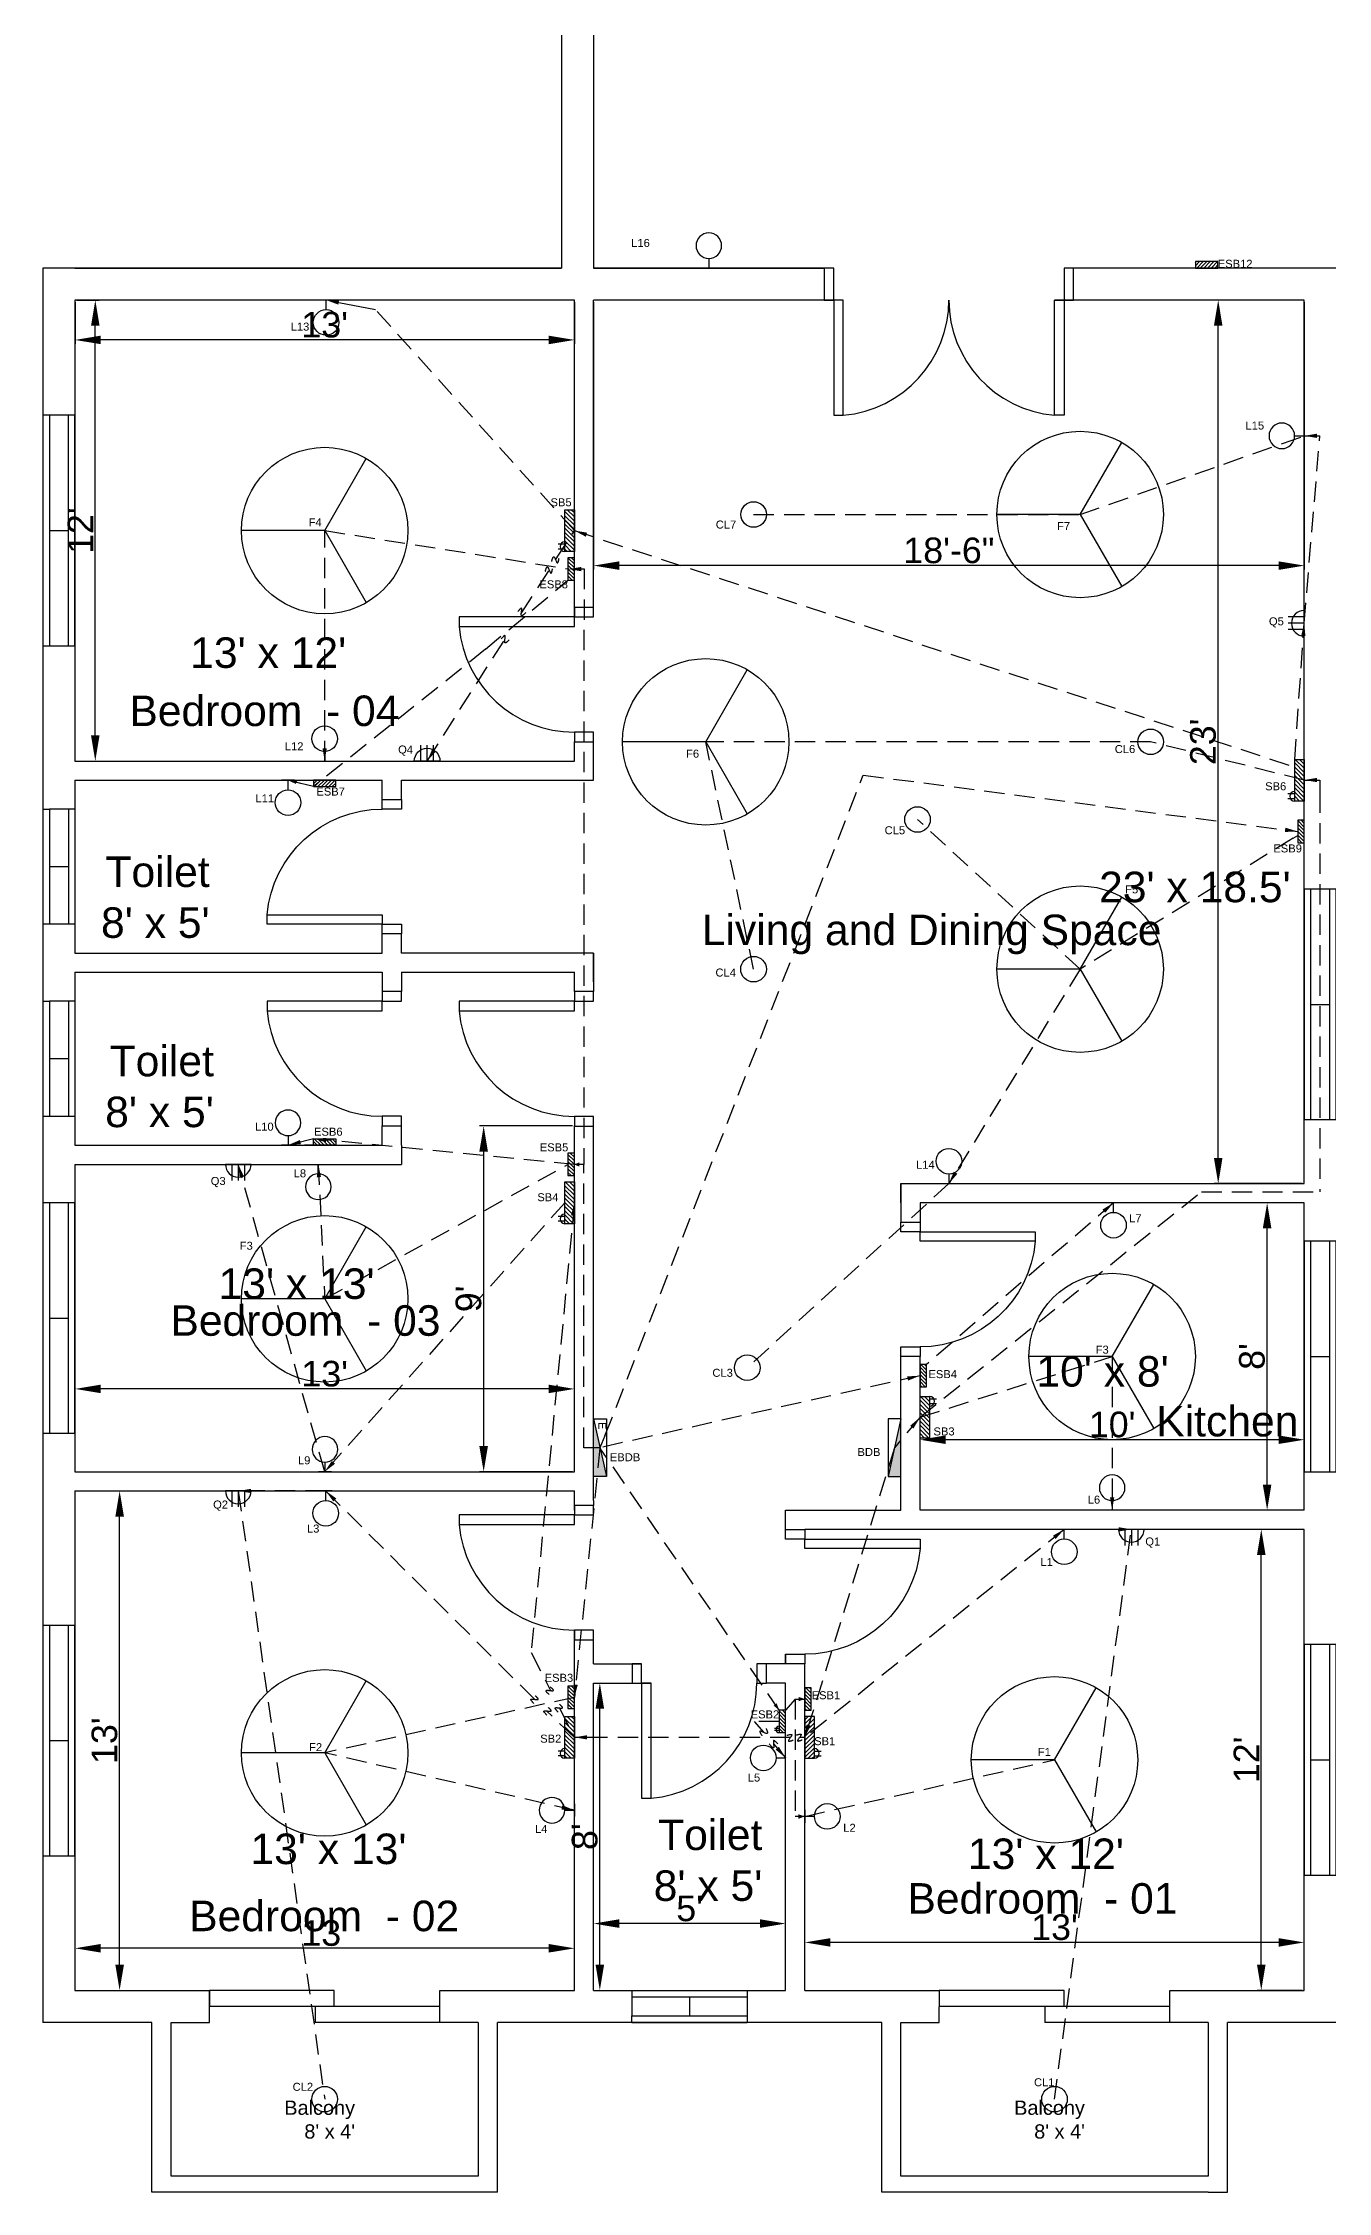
# Model space of a CAD drawing. Header units: inches. Extents: x 61297 to 163996, y 9483 to 32239.
# Drawn here: x 61297 to 61698, y 15010 to 15682 of the extents above; entities that cross this region are included whole.
import ezdxf

# ---------------------------------------------------------------- set-up
doc = ezdxf.new("R2010")
doc.units = ezdxf.units.IN
doc.linetypes.add('HIDDEN', pattern=[9.525, 6.35, -3.175])
for name, color, linetype in [('door', 80, 'Continuous'), ('Doors', 230, 'Continuous'), ('Emergency Conduitt', 10, 'HIDDEN'), ('Layer1', 7, 'Continuous'), ('Light Fans and Socketst', 170, 'Continuous'), ('Main Conduit', 50, 'HIDDEN'), ('Toiler Window', 30, 'Continuous'), ('Windows', 30, 'Continuous')]:
    doc.layers.add(name, color=color, linetype=linetype)
doc.styles.get("Standard").update_dxf_attribs({"font": 'arial.ttf'})
doc.dimstyles.new('ISO-25', dxfattribs={"dimtxt": 8, "dimasz": 8, "dimexe": 1.25, "dimexo": 0.625, "dimtad": 1, "dimlunit": 4, "dimtxsty": 'Standard', "dimcen": 2.5, "dimadec": 0, "dimazin": 0, "dimtfac": 1, "dimtmove": 0, "dimatfit": 3, "dimfxl": 1, "dimarcsym": 0})

# ---------------------------------------------------------------- blocks, each defined once
blk = doc.blocks.new('Door_Sing')
at = {"layer": 'Doors'}
for points in [[(-3, 6), (-3, 42), (-6, 42), (-6, 6), (-3, 6)], [(-38.98, 0), (-38.98, 6), (-41.98, 6), (-41.98, 0), (-38.98, 0)]]:
    blk.add_lwpolyline(points, dxfattribs=at)
blk.add_lwpolyline([(-3, 0), (0, 0), (0, 6), (-3, 6)], close=True, dxfattribs=at)
blk.add_arc((-2.84, 6), 36.14, 95.01978, 180, dxfattribs=at)
blk = doc.blocks.new('Window_Large')
at = {"layer": 'Windows'}
for p, q in [((72, 10), (0, 10)), ((0, 10), (0, 0)), ((72, 8), (0, 8)), ((36, 8), (36, 2)), ((72, 0), (72, 10)), ((0, 2), (72, 2)), ((0, 0), (72, 0))]:
    blk.add_line(p, q, dxfattribs=at)
blk = doc.blocks.new('*D490')
at = {"color": 0, "lineweight": -2, "transparency": 16777216}
for p, q in [((61690.2, 15217.41), (61676.17, 15217.41)), ((61677.42, 15081.41), (61677.42, 15209.41)), ((61690.2, 15073.41), (61676.17, 15073.41))]:
    blk.add_line(p, q, dxfattribs=at)
at = {"color": 0, "transparency": 16777216}
for points in [[(61676.08, 15209.41), (61678.75, 15209.41), (61677.42, 15217.41)], [(61676.08, 15081.41), (61678.75, 15081.41), (61677.42, 15073.41)]]:
    blk.add_solid(points, dxfattribs=at)
at = {"color": 0, "transparency": 16777216, "insert": (61672.78, 15145.41), "char_height": 8, "attachment_point": 5, "rotation": 90}
blk.add_mtext("12'", dxfattribs=at)
blk = doc.blocks.new('*D491')
at = {"color": 0, "lineweight": -2, "transparency": 16777216}
for p, q in [((61690.2, 15319.41), (61677.99, 15319.41)), ((61679.24, 15231.41), (61679.24, 15311.41)), ((61690.2, 15223.41), (61677.99, 15223.41))]:
    blk.add_line(p, q, dxfattribs=at)
at = {"color": 0, "transparency": 16777216}
for points in [[(61677.9, 15311.41), (61680.57, 15311.41), (61679.24, 15319.41)], [(61677.9, 15231.41), (61680.57, 15231.41), (61679.24, 15223.41)]]:
    blk.add_solid(points, dxfattribs=at)
at = {"color": 0, "transparency": 16777216, "insert": (61674.53, 15271.41), "char_height": 8, "attachment_point": 5, "rotation": 90}
blk.add_mtext("8'", dxfattribs=at)
blk = doc.blocks.new('*D448')
at = {"color": 0, "lineweight": -2, "transparency": 16777216}
for p, q in [((61570.83, 15232.21), (61570.83, 15246.66)), ((61682.83, 15245.41), (61578.83, 15245.41)), ((61690.83, 15232.21), (61690.83, 15246.66))]:
    blk.add_line(p, q, dxfattribs=at)
at = {"color": 0, "transparency": 16777216}
for points in [[(61578.83, 15246.74), (61578.83, 15244.08), (61570.83, 15245.41)], [(61682.83, 15246.74), (61682.83, 15244.08), (61690.83, 15245.41)]]:
    blk.add_solid(points, dxfattribs=at)
at = {"color": 0, "transparency": 16777216, "insert": (61630.83, 15250.12), "char_height": 8, "attachment_point": 5}
blk.add_mtext("10'", dxfattribs=at)
blk = doc.blocks.new('*D492')
at = {"color": 0, "lineweight": -2, "transparency": 16777216}
for p, q in [((61306.83, 15600.79), (61306.83, 15587.71)), ((61462.83, 15600.79), (61462.83, 15587.71)), ((61454.83, 15588.96), (61314.83, 15588.96))]:
    blk.add_line(p, q, dxfattribs=at)
at = {"color": 0, "transparency": 16777216}
for points in [[(61314.83, 15590.29), (61314.83, 15587.63), (61306.83, 15588.96)], [(61454.83, 15590.29), (61454.83, 15587.63), (61462.83, 15588.96)]]:
    blk.add_solid(points, dxfattribs=at)
at = {"color": 0, "transparency": 16777216, "insert": (61384.83, 15593.67), "char_height": 8, "attachment_point": 5}
blk.add_mtext("13'", dxfattribs=at)
blk = doc.blocks.new('Toilet Window')
for p, q in [((82016.8, 16081.38), (82016.8, 16117.38)), ((82016.8, 16117.38), (82026.8, 16117.38)), ((82018.8, 16081.38), (82018.8, 16117.38)), ((82024.8, 16081.38), (82024.8, 16117.38)), ((82026.8, 16081.38), (82026.8, 16117.38)), ((82018.8, 16099.38), (82024.8, 16099.38)), ((82016.8, 16081.38), (82018.8, 16081.38)), ((82018.8, 16081.38), (82024.8, 16081.38)), ((82026.8, 16081.38), (82024.8, 16081.38))]:
    blk.add_line(p, q)
blk = doc.blocks.new('*D493')
at = {"color": 0, "lineweight": -2, "transparency": 16777216}
for p, q in [((61468.83, 15074.04), (61468.83, 15095.52)), ((61520.83, 15094.27), (61476.83, 15094.27)), ((61528.83, 15074.04), (61528.83, 15095.52))]:
    blk.add_line(p, q, dxfattribs=at)
at = {"color": 0, "transparency": 16777216}
for points in [[(61476.83, 15095.6), (61476.83, 15092.93), (61468.83, 15094.27)], [(61520.83, 15095.6), (61520.83, 15092.93), (61528.83, 15094.27)]]:
    blk.add_solid(points, dxfattribs=at)
at = {"color": 0, "transparency": 16777216, "insert": (61498.83, 15098.96), "char_height": 8, "attachment_point": 5}
blk.add_mtext("5'", dxfattribs=at)
blk = doc.blocks.new('*D494')
at = {"color": 0, "lineweight": -2, "transparency": 16777216}
for p, q in [((61469.45, 15169.41), (61472.04, 15169.41)), ((61470.79, 15081.41), (61470.79, 15161.41)), ((61469.45, 15073.41), (61472.04, 15073.41))]:
    blk.add_line(p, q, dxfattribs=at)
at = {"color": 0, "transparency": 16777216}
for points in [[(61469.45, 15161.41), (61472.12, 15161.41), (61470.79, 15169.41)], [(61469.45, 15081.41), (61472.12, 15081.41), (61470.79, 15073.41)]]:
    blk.add_solid(points, dxfattribs=at)
at = {"color": 0, "transparency": 16777216, "insert": (61466.08, 15121.41), "char_height": 8, "attachment_point": 5, "rotation": 90}
blk.add_mtext("8'", dxfattribs=at)
blk = doc.blocks.new('*D495')
at = {"color": 0, "lineweight": -2, "transparency": 16777216}
for p, q in [((61534.83, 15074.04), (61534.83, 15089.63)), ((61682.83, 15088.38), (61542.83, 15088.38)), ((61690.83, 15074.04), (61690.83, 15089.63))]:
    blk.add_line(p, q, dxfattribs=at)
at = {"color": 0, "transparency": 16777216}
for points in [[(61542.83, 15089.71), (61542.83, 15087.04), (61534.83, 15088.38)], [(61682.83, 15089.71), (61682.83, 15087.04), (61690.83, 15088.38)]]:
    blk.add_solid(points, dxfattribs=at)
at = {"color": 0, "transparency": 16777216, "insert": (61612.83, 15093.09), "char_height": 8, "attachment_point": 5}
blk.add_mtext("13'", dxfattribs=at)
blk = doc.blocks.new('*D496')
at = {"color": 0, "lineweight": -2, "transparency": 16777216}
for p, q in [((61306.83, 15074.04), (61306.83, 15087.79)), ((61454.83, 15086.54), (61314.83, 15086.54)), ((61462.83, 15074.04), (61462.83, 15087.79))]:
    blk.add_line(p, q, dxfattribs=at)
at = {"color": 0, "transparency": 16777216}
for points in [[(61314.83, 15087.88), (61314.83, 15085.21), (61306.83, 15086.54)], [(61454.83, 15087.88), (61454.83, 15085.21), (61462.83, 15086.54)]]:
    blk.add_solid(points, dxfattribs=at)
at = {"color": 0, "transparency": 16777216, "insert": (61384.83, 15091.26), "char_height": 8, "attachment_point": 5}
blk.add_mtext("13'", dxfattribs=at)
blk = doc.blocks.new('*D497')
at = {"color": 0, "lineweight": -2, "transparency": 16777216}
for p, q in [((61307.45, 15229.41), (61322.02, 15229.41)), ((61320.77, 15081.41), (61320.77, 15221.41)), ((61307.45, 15073.41), (61322.02, 15073.41))]:
    blk.add_line(p, q, dxfattribs=at)
at = {"color": 0, "transparency": 16777216}
for points in [[(61319.44, 15221.41), (61322.11, 15221.41), (61320.77, 15229.41)], [(61319.44, 15081.41), (61322.11, 15081.41), (61320.77, 15073.41)]]:
    blk.add_solid(points, dxfattribs=at)
at = {"color": 0, "transparency": 16777216, "insert": (61316.06, 15151.41), "char_height": 8, "attachment_point": 5, "rotation": 90}
blk.add_mtext("13'", dxfattribs=at)
blk = doc.blocks.new('*D498')
at = {"color": 0, "lineweight": -2, "transparency": 16777216}
for p, q in [((61307.45, 15601.41), (61314.42, 15601.41)), ((61313.17, 15465.41), (61313.17, 15593.41)), ((61307.45, 15457.41), (61314.42, 15457.41))]:
    blk.add_line(p, q, dxfattribs=at)
at = {"color": 0, "transparency": 16777216}
for points in [[(61311.84, 15593.41), (61314.5, 15593.41), (61313.17, 15601.41)], [(61311.84, 15465.41), (61314.5, 15465.41), (61313.17, 15457.41)]]:
    blk.add_solid(points, dxfattribs=at)
at = {"color": 0, "transparency": 16777216, "insert": (61308.53, 15529.41), "char_height": 8, "attachment_point": 5, "rotation": 90}
blk.add_mtext("12'", dxfattribs=at)
blk = doc.blocks.new('*D499')
at = {"color": 0, "lineweight": -2, "transparency": 16777216}
for p, q in [((61468.83, 15600.79), (61468.83, 15517.21)), ((61690.83, 15600.79), (61690.83, 15517.21)), ((61682.83, 15518.46), (61476.83, 15518.46))]:
    blk.add_line(p, q, dxfattribs=at)
at = {"color": 0, "transparency": 16777216}
for points in [[(61476.83, 15519.79), (61476.83, 15517.13), (61468.83, 15518.46)], [(61682.83, 15519.79), (61682.83, 15517.13), (61690.83, 15518.46)]]:
    blk.add_solid(points, dxfattribs=at)
at = {"color": 0, "transparency": 16777216, "insert": (61579.83, 15523.17), "char_height": 8, "attachment_point": 5}
blk.add_mtext('18\'-6"', dxfattribs=at)
blk = doc.blocks.new('Fan')
at = {"layer": 'Light Fans and Socketst'}
for q in [(-13, 22.52), (-13, -22.52), (26, 0)]:
    blk.add_line((0, 0), q, dxfattribs=at)
blk.add_circle((0, 0), 26, dxfattribs=at)
blk = doc.blocks.new('Light Ceiling')
at = {"layer": 'Light Fans and Socketst'}
blk.add_circle((0, 0), 4, dxfattribs=at)
blk = doc.blocks.new('Light')
at = {"layer": 'Light Fans and Socketst'}
blk.add_line((0, 2), (0, -2), dxfattribs=at)
blk.add_lwpolyline([(2.99, 0), (1.49, 0), (0, 0)], dxfattribs=at)
blk.add_circle((6.99, 0), 4, dxfattribs=at)
blk = doc.blocks.new('*D500')
at = {"layer": 'Layer1', "color": 0, "lineweight": -2, "transparency": 16777216}
for p, q in [((61462.2, 15343.41), (61433.24, 15343.41)), ((61434.49, 15335.41), (61434.49, 15243.41)), ((61462.2, 15235.41), (61433.24, 15235.41))]:
    blk.add_line(p, q, dxfattribs=at)
at = {"layer": 'Layer1', "color": 0, "transparency": 16777216}
for points in [[(61433.15, 15335.41), (61435.82, 15335.41), (61434.49, 15343.41)], [(61433.15, 15243.41), (61435.82, 15243.41), (61434.49, 15235.41)]]:
    blk.add_solid(points, dxfattribs=at)
at = {"layer": 'Layer1', "color": 0, "transparency": 16777216, "insert": (61429.78, 15289.41), "char_height": 8, "attachment_point": 5, "rotation": 90}
blk.add_mtext("9'", dxfattribs=at)
blk = doc.blocks.new('*D501')
at = {"layer": 'Layer1', "color": 0, "lineweight": -2, "transparency": 16777216}
for p, q in [((61306.83, 15236.04), (61306.83, 15262.53)), ((61454.83, 15261.28), (61314.83, 15261.28)), ((61462.83, 15236.04), (61462.83, 15262.53))]:
    blk.add_line(p, q, dxfattribs=at)
at = {"layer": 'Layer1', "color": 0, "transparency": 16777216}
for points in [[(61314.83, 15262.61), (61314.83, 15259.95), (61306.83, 15261.28)], [(61454.83, 15262.61), (61454.83, 15259.95), (61462.83, 15261.28)]]:
    blk.add_solid(points, dxfattribs=at)
at = {"layer": 'Layer1', "color": 0, "transparency": 16777216, "insert": (61384.83, 15265.99), "char_height": 8, "attachment_point": 5}
blk.add_mtext("13'", dxfattribs=at)
blk = doc.blocks.new('BDB')
h = blk.add_hatch(color=256)
h.dxf.hatch_style = 1
h.paths.add_polyline_path([(13.5, 4), (-4.5, 0), (13.5, 0)])
blk.add_line((-4.5, 0), (13.5, 4))
at = {"layer": 'Layer1'}
blk.add_lwpolyline([(-4.5, 4), (13.5, 4), (13.5, 0), (-4.5, 0), (-4.5, 4)], dxfattribs=at)
blk = doc.blocks.new('Emergency_BDB')
at = {"layer": 'Layer1'}
blk.add_blockref('BDB', (0, 0), dxfattribs=at)
at = {"layer": 'Layer1', "insert": (-4.5, 4), "char_height": 2.5, "attachment_point": 1}
blk.add_mtext_dynamic_manual_height_columns(' E', width=4.2009, gutter_width=12.5, heights=[0], dxfattribs=at)
blk = doc.blocks.new('*D502')
at = {"layer": 'Layer1', "color": 0, "lineweight": -2, "transparency": 16777216}
for p, q in [((61690.2, 15601.41), (61662.71, 15601.41)), ((61663.96, 15333.41), (61663.96, 15593.41)), ((61690.2, 15325.41), (61662.71, 15325.41))]:
    blk.add_line(p, q, dxfattribs=at)
at = {"layer": 'Layer1', "color": 0, "transparency": 16777216}
for points in [[(61662.63, 15593.41), (61665.29, 15593.41), (61663.96, 15601.41)], [(61662.63, 15333.41), (61665.29, 15333.41), (61663.96, 15325.41)]]:
    blk.add_solid(points, dxfattribs=at)
at = {"layer": 'Layer1', "color": 0, "transparency": 16777216, "insert": (61659.25, 15463.41), "char_height": 8, "attachment_point": 5, "rotation": 90}
blk.add_mtext("23'", dxfattribs=at)
blk = doc.blocks.new('ESB')
h = blk.add_hatch()
h.set_pattern_fill('ANSI31', color=256, scale=0.25)
h.set_pattern_definition([(45, (-3149.957, -1763.2019), (-0.561266, 0.561266), [])])
h.paths.add_polyline_path([(3.5, 2), (-3.5, 2), (-3.5, 0), (3.5, 0)])
blk.add_lwpolyline([(3.5, 0), (3.5, 2), (-3.5, 2), (-3.5, 0)], close=True)
blk = doc.blocks.new('Socket')
for p, q in [((-4, 0), (4, 0)), ((-2, 0), (-2, 5)), ((0, 0), (0, 5)), ((2, 0), (2, 5))]:
    blk.add_line(p, q)
blk.add_arc((0, 0), 4, 0, 180)

msp = doc.modelspace()

# ---------------------------------------------------------------- hatches: boundary and pattern name
at = {"layer": 'Layer1'}
h = msp.add_hatch(dxfattribs=at)
h.set_pattern_fill('ANSI31', color=256, scale=0.29, angle=-90)
h.set_pattern_definition([(315, (60314.7303, 18965.6972), (0.65106857, 0.65106857), [])])
h.paths.add_polyline_path([(61459.846, 15522.896), (61462.826, 15522.896), (61462.826, 15535.925), (61459.846, 15535.925)])
h = msp.add_hatch(dxfattribs=at)
h.set_pattern_fill('ANSI31', color=256, scale=0.29, angle=-90)
h.set_pattern_definition([(315, (60086.7303, 19043.6972), (0.65106857, 0.65106857), [])])
h.paths.add_polyline_path([(61687.846, 15444.896), (61690.826, 15444.896), (61690.826, 15457.925), (61687.846, 15457.925)])
h = msp.add_hatch(dxfattribs=at)
h.set_pattern_fill('ANSI31', color=256, scale=0.29, angle=-90)
h.set_pattern_definition([(315, (60314.7303, 19175.6972), (0.65106857, 0.65106857), [])])
h.paths.add_polyline_path([(61459.846, 15312.896), (61462.826, 15312.896), (61462.826, 15325.925), (61459.846, 15325.925)])
h = msp.add_hatch(dxfattribs=at)
h.set_pattern_fill('ANSI31', color=256, scale=0.29, angle=90)
h.set_pattern_definition([(135, (63758.9212, 12938.1239), (-0.65106857, -0.65106857), [])])
h.paths.add_polyline_path([(61573.806, 15258.925), (61570.826, 15258.925), (61570.826, 15245.896), (61573.806, 15245.896)])
h = msp.add_hatch(dxfattribs=at)
h.set_pattern_fill('ANSI31', color=256, scale=0.29, angle=-90)
h.set_pattern_definition([(315, (60314.7303, 19342.6714), (0.65106857, 0.65106857), [])])
h.paths.add_polyline_path([(61459.846, 15145.922), (61462.826, 15145.922), (61462.826, 15158.951), (61459.846, 15158.951)])
h = msp.add_hatch(dxfattribs=at)
h.set_pattern_fill('ANSI31', color=256, scale=0.29)
h.set_pattern_definition([(45, (56081.3743, 12422.0567), (-0.65106857, 0.65106857), [])])
h.paths.add_polyline_path([(61537.806, 15145.922), (61534.826, 15145.922), (61534.826, 15158.951), (61537.806, 15158.951)])

# ---------------------------------------------------------------- linework, layer by layer
for p, q in [((61458.826, 15731.411), (61458.826, 15611.411)), ((61468.826, 15731.411), (61468.826, 15611.411)), ((61296.826, 15611.411), (61296.826, 15063.411)), ((61306.826, 15611.411), (61296.826, 15611.411)), ((61458.826, 15611.411), (61306.826, 15611.411)), ((61306.826, 15611.411), (61458.826, 15611.411)), ((61458.826, 15611.411), (61306.826, 15611.411)), ((61543.849, 15611.411), (61468.826, 15611.411)), ((61468.826, 15611.411), (61540.849, 15611.411)), ((61540.849, 15611.411), (61468.826, 15611.411)), ((61700.826, 15611.411), (61615.802, 15611.411)), ((61462.826, 15601.411), (61306.826, 15601.411)), ((61306.826, 15601.411), (61306.826, 15457.411)), ((61462.826, 15499.411), (61462.826, 15601.411)), ((61468.826, 15502.411), (61468.826, 15601.411)), ((61546.849, 15601.411), (61468.826, 15601.411)), ((61690.826, 15601.411), (61612.802, 15601.411)), ((61690.826, 15325.411), (61690.826, 15601.411)), ((61462.826, 15460.411), (61462.826, 15463.434)), ((61462.826, 15457.411), (61462.826, 15460.411)), ((61468.826, 15457.411), (61468.826, 15463.434)), ((61468.826, 15451.411), (61468.826, 15460.411)), ((61306.826, 15457.411), (61462.826, 15457.411)), ((61468.826, 15451.411), (61468.826, 15457.411)), ((61306.826, 15451.411), (61306.826, 15397.411)), ((61306.826, 15451.411), (61402.826, 15451.411)), ((61402.826, 15445.387), (61402.826, 15451.411)), ((61408.826, 15451.411), (61462.826, 15451.411)), ((61408.826, 15445.387), (61408.826, 15451.411)), ((61462.826, 15451.411), (61468.826, 15451.411)), ((61402.826, 15397.411), (61402.826, 15403.411)), ((61408.826, 15397.411), (61408.826, 15403.411)), ((61306.826, 15397.411), (61402.826, 15397.411)), ((61468.826, 15397.411), (61408.826, 15397.411)), ((61468.826, 15388.411), (61468.826, 15397.411)), ((61468.826, 15391.411), (61468.826, 15397.411)), ((61468.826, 15397.411), (61468.826, 15385.387)), ((61306.826, 15391.411), (61306.826, 15337.411)), ((61306.826, 15391.411), (61402.826, 15391.411)), ((61402.826, 15391.411), (61402.826, 15385.411)), ((61408.826, 15391.411), (61462.826, 15391.411)), ((61408.826, 15391.411), (61408.826, 15385.411)), ((61462.826, 15385.387), (61462.826, 15391.411)), ((61468.826, 15226.411), (61468.826, 15346.411)), ((61402.826, 15337.411), (61402.826, 15343.434)), ((61408.826, 15337.411), (61408.826, 15343.434)), ((61462.826, 15235.411), (61462.826, 15343.411)), ((61306.826, 15337.411), (61402.826, 15337.411)), ((61408.826, 15337.411), (61408.826, 15331.411)), ((61306.826, 15331.411), (61306.826, 15235.411)), ((61306.826, 15331.411), (61408.826, 15331.411)), ((61564.826, 15325.411), (61690.826, 15325.411)), ((61564.826, 15319.411), (61564.826, 15325.411)), ((61564.826, 15325.411), (61564.826, 15313.387)), ((61570.826, 15319.411), (61570.826, 15313.387)), ((61690.826, 15223.411), (61690.826, 15319.411)), ((61564.826, 15223.411), (61564.826, 15271.411)), ((61570.826, 15223.411), (61570.826, 15271.411)), ((61306.826, 15235.411), (61462.826, 15235.411)), ((61306.826, 15229.411), (61306.826, 15073.411)), ((61306.826, 15229.411), (61462.826, 15229.411)), ((61462.826, 15223.411), (61462.826, 15229.411)), ((61468.826, 15226.411), (61468.826, 15224.899)), ((61528.826, 15217.411), (61528.826, 15223.411)), ((61528.826, 15223.411), (61564.826, 15223.411)), ((61690.826, 15223.411), (61570.826, 15223.411)), ((61528.826, 15214.387), (61528.826, 15217.411)), ((61690.826, 15217.411), (61534.826, 15217.411)), ((61690.826, 15073.411), (61690.826, 15217.411)), ((61462.826, 15073.411), (61462.826, 15185.922)), ((61468.826, 15175.411), (61468.826, 15185.922)), ((61468.826, 15175.411), (61483.849, 15175.411)), ((61534.826, 15073.411), (61534.826, 15175.411)), ((61468.826, 15169.411), (61486.849, 15169.411)), ((61468.826, 15073.411), (61468.826, 15169.411)), ((61526.826, 15155.244), (61525.326, 15155.244)), ((61526.826, 15154.577), (61525.326, 15154.577)), ((61306.826, 15073.411), (61348.849, 15073.411)), ((61348.826, 15063.411), (61348.849, 15073.411)), ((61420.802, 15073.411), (61462.826, 15073.411)), ((61420.826, 15063.411), (61420.802, 15073.411)), ((61468.826, 15073.411), (61528.826, 15073.411)), ((61534.826, 15073.411), (61576.849, 15073.411)), ((61576.826, 15063.411), (61576.849, 15073.411)), ((61648.802, 15073.411), (61690.826, 15073.411)), ((61648.826, 15063.411), (61648.802, 15073.411)), ((61330.826, 15063.411), (61296.826, 15063.411)), ((61330.826, 15010.411), (61330.826, 15063.411)), ((61336.826, 15015.411), (61336.826, 15063.411)), ((61336.826, 15063.411), (61348.826, 15063.411)), ((61432.826, 15063.411), (61420.826, 15063.411)), ((61432.826, 15063.411), (61432.826, 15015.411)), ((61558.826, 15063.411), (61438.826, 15063.411)), ((61438.826, 15010.411), (61438.826, 15063.411)), ((61558.826, 15010.411), (61558.826, 15063.411)), ((61564.826, 15015.411), (61564.826, 15063.411)), ((61564.826, 15063.411), (61576.826, 15063.411)), ((61660.826, 15063.411), (61648.826, 15063.411)), ((61660.826, 15063.411), (61660.826, 15015.411)), ((61700.826, 15063.411), (61666.826, 15063.411)), ((61666.826, 15010.411), (61666.826, 15063.411)), ((61438.826, 15010.411), (61330.826, 15010.411)), ((61432.826, 15015.411), (61336.826, 15015.411)), ((61564.826, 15010.411), (61558.826, 15010.411)), ((61660.826, 15015.411), (61564.826, 15015.411)), ((61660.826, 15010.411), (61564.826, 15010.411)), ((61660.826, 15010.411), (61666.826, 15010.411))]:
    msp.add_line(p, q)
for points in [[(61690.826, 15319.411), (61570.826, 15319.411)], [(61528.826, 15178.411), (61528.826, 15175.411), (61525.826, 15175.411), (61522.826, 15175.411)], [(61528.826, 15073.411), (61528.826, 15169.411), (61522.826, 15169.411)]]:
    msp.add_lwpolyline(points)
msp.add_arc((61526.826, 15154.911), 1, 90, 270)
at = {"layer": 'door'}
for p, q in [((61348.826, 15073.411), (61348.826, 15068.411)), ((61387.826, 15073.411), (61348.826, 15073.411)), ((61387.826, 15068.411), (61387.826, 15073.411)), ((61576.826, 15073.411), (61576.826, 15068.411)), ((61615.826, 15073.411), (61576.826, 15073.411)), ((61615.826, 15068.411), (61615.826, 15073.411)), ((61387.826, 15068.411), (61348.826, 15068.411)), ((61381.826, 15068.411), (61381.826, 15063.411)), ((61420.826, 15068.411), (61381.826, 15068.411)), ((61420.826, 15063.411), (61420.826, 15068.411)), ((61615.826, 15068.411), (61576.826, 15068.411)), ((61609.826, 15068.411), (61609.826, 15063.411)), ((61648.826, 15068.411), (61609.826, 15068.411)), ((61648.826, 15063.411), (61648.826, 15068.411)), ((61420.826, 15063.411), (61381.826, 15063.411)), ((61648.826, 15063.411), (61609.826, 15063.411))]:
    msp.add_line(p, q, dxfattribs=at)
at = {"layer": 'Doors'}
for p, q in [((61543.849, 15601.411), (61543.849, 15597.411)), ((61543.849, 15597.411), (61543.849, 15591.411))]:
    msp.add_line(p, q, dxfattribs=at)
for points in [[(61543.849, 15611.411), (61540.849, 15611.411), (61540.849, 15601.411), (61543.849, 15601.411), (61543.849, 15565.411), (61546.849, 15565.411), (61546.849, 15601.411), (61543.849, 15601.411), (61543.849, 15605.411)], [(61618.802, 15611.411), (61615.802, 15611.411), (61615.802, 15607.411), (61615.802, 15601.411), (61615.802, 15565.411), (61612.802, 15565.411), (61612.802, 15601.411), (61615.802, 15601.411), (61618.802, 15601.411), (61618.802, 15607.411)]]:
    msp.add_lwpolyline(points, close=True, dxfattribs=at)
msp.add_lwpolyline([(61546.849, 15565.411, 0.3887794), (61579.826, 15601.411, 0.3887794), (61612.802, 15565.411)], format="xyb", dxfattribs=at)
at = {"layer": 'Emergency Conduitt'}
for p, q in [((61384.826, 15457.411), (61384.826, 15529.411)), ((61384.826, 15529.411), (61461.158, 15517.411)), ((61435.031, 15492.311), (61460.826, 15513.911)), ((61462.826, 15517.411), (61465.841, 15517.411)), ((61465.841, 15517.411), (61465.801, 15331.411)), ((61435.031, 15492.311), (61381.326, 15449.411)), ((61381.326, 15449.411), (61373.355, 15451.411)), ((61377.34, 15450.411), (61373.379, 15451.411)), ((61472.382, 15246.596), (61553.091, 15453.017)), ((61553.091, 15453.017), (61688.826, 15435.411)), ((61620.826, 15392.396), (61570.02, 15439.146)), ((61687.418, 15433.316), (61688.826, 15434.182)), ((61687.418, 15433.316), (61620.826, 15392.396)), ((61620.826, 15392.396), (61579.826, 15325.411)), ((61381.326, 15339.411), (61373.379, 15337.411)), ((61462.826, 15331.411), (61381.326, 15339.411)), ((61384.826, 15337.411), (61373.379, 15337.411)), ((61382.832, 15331.411), (61384.826, 15289.411)), ((61384.826, 15289.411), (61460.826, 15331.411)), ((61465.801, 15331.411), (61462.826, 15331.411)), ((61465.801, 15242.911), (61465.801, 15331.411)), ((61579.826, 15325.411), (61516.826, 15267.907)), ((61631.247, 15319.411), (61572.826, 15268.911)), ((61570.826, 15265.411), (61470.826, 15242.911)), ((61472.382, 15246.596), (61470.826, 15242.911)), ((61470.826, 15242.911), (61462.826, 15164.922)), ((61470.826, 15242.911), (61465.801, 15242.911)), ((61526.826, 15160.911), (61470.826, 15242.911)), ((61462.826, 15164.922), (61384.826, 15147.589)), ((61531.85, 15164.411), (61528.826, 15160.911)), ((61531.85, 15164.411), (61534.826, 15164.411)), ((61531.85, 15164.411), (61531.85, 15127.747)), ((61526.826, 15157.411), (61519.015, 15157.411)), ((61519.015, 15157.411), (61521.97, 15153.98)), ((61462.826, 15129.666), (61384.826, 15147.589)), ((61525.044, 15150.411), (61528.826, 15146.021)), ((61534.826, 15127.747), (61612.826, 15145.411)), ((61534.826, 15127.747), (61531.85, 15127.747))]:
    msp.add_line(p, q, dxfattribs=at)
for points in [[(61522.739, 15155.236), (61523.04, 15153.68), (61520.829, 15154.366), (61521.415, 15152.943)], [(61526.357, 15150.348), (61525.067, 15151.42), (61525.067, 15149.193), (61523.694, 15150.432)]]:
    msp.add_spline(points, degree=3, dxfattribs=at)
for points in [[(61464.958, 15516.711), (61460.958, 15517.377), (61464.958, 15518.044)], [(61385.492, 15461.411), (61384.826, 15457.411), (61384.159, 15461.411)], [(61375.82, 15450.265), (61373.355, 15451.411), (61376.145, 15451.151)], [(61684.945, 15436.586), (61688.826, 15435.411), (61684.773, 15435.264)], [(61385.241, 15338.356), (61381.326, 15339.411), (61385.372, 15339.683)], [(61377.421, 15337.74), (61373.379, 15337.411), (61377.096, 15339.033)], [(61382.356, 15327.383), (61382.832, 15331.411), (61383.687, 15327.447)], [(61464.357, 15330.712), (61462.826, 15331.411), (61464.357, 15332.046)], [(61582.483, 15328.474), (61579.826, 15325.411), (61581.345, 15329.17)], [(61627.784, 15317.299), (61631.247, 15319.411), (61628.656, 15316.29)], [(61566.777, 15265.183), (61570.826, 15265.411), (61567.07, 15263.882)], [(61463.897, 15168.833), (61462.826, 15164.922), (61462.571, 15168.969)], [(61532.945, 15165.051), (61534.826, 15164.425), (61532.945, 15163.718)], [(61525.072, 15162.362), (61526.826, 15160.911), (61526.02, 15163.06)], [(61526.72, 15149.487), (61528.826, 15146.021), (61525.71, 15148.616)], [(61459.077, 15131.212), (61462.826, 15129.666), (61458.778, 15129.912)], [(61532.769, 15128.414), (61534.826, 15127.747), (61532.769, 15126.976)]]:
    msp.add_solid(points, dxfattribs=at)
at = {"layer": 'Layer1'}
for p, q in [((61459.846, 15525.146), (61457.73, 15525.146)), ((61459.846, 15523.646), (61457.73, 15523.646)), ((61687.846, 15447.146), (61685.73, 15447.146)), ((61687.846, 15445.646), (61685.73, 15445.646)), ((61459.846, 15315.146), (61457.73, 15315.146)), ((61459.846, 15313.646), (61457.73, 15313.646)), ((61573.806, 15258.175), (61575.922, 15258.175)), ((61573.806, 15256.675), (61575.922, 15256.675)), ((61459.846, 15148.172), (61457.73, 15148.172)), ((61459.846, 15146.672), (61457.73, 15146.672)), ((61537.806, 15148.172), (61539.922, 15148.172)), ((61537.806, 15146.672), (61539.922, 15146.672))]:
    msp.add_line(p, q, dxfattribs=at)
for points in [[(61459.846, 15522.896), (61459.846, 15535.925), (61462.826, 15535.925), (61462.826, 15522.896)], [(61687.846, 15444.896), (61687.846, 15457.925), (61690.826, 15457.925), (61690.826, 15444.896)], [(61459.846, 15312.896), (61459.846, 15325.925), (61462.826, 15325.925), (61462.826, 15312.896)], [(61573.806, 15258.925), (61573.806, 15245.896), (61570.826, 15245.896), (61570.826, 15258.925)], [(61459.846, 15145.922), (61459.846, 15158.951), (61462.826, 15158.951), (61462.826, 15145.922)], [(61537.806, 15145.922), (61537.806, 15158.951), (61534.826, 15158.951), (61534.826, 15145.922)]]:
    msp.add_lwpolyline(points, close=True, dxfattribs=at)
for centre, start, end in [((61459.846, 15524.396), 90, 270), ((61687.846, 15446.396), 90, 270), ((61459.846, 15314.396), 90, 270), ((61573.806, 15257.425), 270, 90), ((61459.846, 15147.422), 90, 270), ((61537.806, 15147.422), 270, 90)]:
    msp.add_arc(centre, 1.5, start, end, dxfattribs=at)
at = {"layer": 'Light Fans and Socketst'}
for q in [(61633.826, 15414.913), (61594.826, 15392.396), (61633.826, 15369.88)]:
    msp.add_line((61620.826, 15392.396), q, dxfattribs=at)
msp.add_circle((61620.826, 15392.396), 26, dxfattribs=at)
at = {"layer": 'Main Conduit'}
for p, q in [((61462.826, 15529.411), (61400.737, 15598.417)), ((61620.826, 15534.425), (61690.826, 15558.998)), ((61690.826, 15558.998), (61692.826, 15558.998)), ((61690.826, 15500.461), (61695.702, 15558.998)), ((61692.826, 15558.998), (61693.826, 15558.998)), ((61693.826, 15558.998), (61695.702, 15558.998)), ((61518.83, 15534.425), (61620.826, 15534.425)), ((61456.976, 15520.253), (61462.826, 15529.411)), ((61462.826, 15529.411), (61687.846, 15455.552)), ((61446.257, 15503.471), (61454.958, 15517.093)), ((61416.834, 15457.411), (61441.118, 15495.427)), ((61687.846, 15457.925), (61690.826, 15500.461)), ((61518.8, 15392.396), (61503.857, 15463.411)), ((61642.855, 15463.411), (61503.857, 15463.411)), ((61690.826, 15451.48), (61642.855, 15463.411)), ((61384.826, 15235.411), (61357.826, 15331.411)), ((61459.846, 15319.411), (61384.826, 15235.411)), ((61462.826, 15319.411), (61449.328, 15178.891)), ((61570.826, 15252.411), (61658.694, 15322.871)), ((61658.694, 15322.871), (61695.702, 15322.871)), ((61570.826, 15252.411), (61630.826, 15271.411)), ((61630.826, 15271.411), (61630.826, 15223.411)), ((61570.826, 15252.411), (61562.826, 15242.911)), ((61562.826, 15242.911), (61534.826, 15152.436)), ((61385.17, 15229.411), (61357.826, 15229.411)), ((61357.826, 15229.411), (61384.826, 15039.411)), ((61450.342, 15164.324), (61385.17, 15229.411)), ((61615.853, 15217.411), (61534.826, 15152.436)), ((61612.826, 15039.411), (61636.826, 15217.411)), ((61636.826, 15217.411), (61615.853, 15217.411)), ((61449.328, 15178.891), (61455.369, 15167.052)), ((61462.826, 15152.436), (61454.165, 15160.687)), ((61458.134, 15161.633), (61462.826, 15152.436)), ((61530.348, 15152.436), (61462.826, 15152.436)), ((61534.826, 15152.436), (61533.183, 15152.436))]:
    msp.add_line(p, q, dxfattribs=at)
at = {"layer": 'Main Conduit', "linetype": 'ByBlock', "lineweight": -2}
msp.add_lwpolyline([(61389.203, 15600.65), (61400.737, 15598.417)], dxfattribs=at)
at = {"layer": 'Main Conduit'}
msp.add_lwpolyline([(61690.826, 15451.48), (61695.702, 15451.48), (61695.702, 15447.55), (61695.702, 15322.871)], dxfattribs=at)
for points in [[(61455.746, 15519.779), (61456.409, 15521.229), (61457.532, 15519.263), (61458.035, 15520.667)], [(61453.733, 15516.607), (61454.397, 15518.057), (61455.519, 15516.09), (61456.022, 15517.495)], [(61447.615, 15503.783), (61446.32, 15502.853), (61446.32, 15505.117), (61445.187, 15504.146)], [(61442.435, 15495.255), (61441.14, 15494.325), (61441.14, 15496.589), (61440.007, 15495.619)], [(61450.2, 15163.014), (61449.27, 15164.309), (61451.534, 15164.309), (61450.564, 15165.442)], [(61454.942, 15165.777), (61454.012, 15167.072), (61456.277, 15167.072), (61455.306, 15168.205)], [(61454.275, 15159.348), (61453.345, 15160.643), (61455.609, 15160.643), (61454.639, 15161.776)], [(61457.789, 15160.348), (61456.859, 15161.643), (61459.123, 15161.643), (61458.153, 15162.776)], [(61529.179, 15153.065), (61530.761, 15153.261), (61529.676, 15151.274), (61531.135, 15151.582)], [(61532.075, 15153.152), (61533.657, 15153.348), (61532.572, 15151.36), (61534.031, 15151.669)]]:
    msp.add_spline(points, degree=3, dxfattribs=at)
for points in [[(61389.076, 15599.996), (61385.276, 15601.411), (61389.329, 15601.305)], [(61694.826, 15558.331), (61690.826, 15558.998), (61694.826, 15559.665)], [(61466.395, 15527.486), (61462.826, 15529.411), (61466.826, 15528.748)], [(61689.881, 15496.517), (61690.826, 15500.461), (61691.211, 15496.424)], [(61419.549, 15460.423), (61416.834, 15457.411), (61418.426, 15461.14)], [(61694.826, 15450.813), (61690.826, 15451.48), (61694.826, 15452.146)], [(61358.267, 15327.379), (61357.826, 15331.411), (61359.551, 15327.74)], [(61461.78, 15315.493), (61462.826, 15319.411), (61463.107, 15315.365)], [(61567.739, 15249.78), (61570.826, 15252.411), (61568.759, 15248.922)], [(61388.036, 15237.888), (61384.826, 15235.411), (61387.059, 15238.795)], [(61361.826, 15228.744), (61357.826, 15229.411), (61361.826, 15230.077)], [(61387.529, 15226.112), (61385.17, 15229.411), (61388.471, 15227.056)], [(61631.492, 15227.411), (61630.826, 15223.411), (61630.159, 15227.411)], [(61612.315, 15215.428), (61615.853, 15217.411), (61613.149, 15214.388)], [(61632.826, 15218.077), (61636.826, 15217.411), (61632.826, 15216.744)], [(61466.826, 15151.77), (61462.826, 15152.436), (61466.826, 15153.103)], [(61536.645, 15156.061), (61534.826, 15152.436), (61535.371, 15156.455)]]:
    msp.add_solid(points, dxfattribs=at)

# ---------------------------------------------------------------- block references
msp.add_blockref('ESB', (61660.314, 15611.411))
for name, p, rotation in [('Window_Large', (61306.826, 15493.411), 90.00000000000001), ('ESB', (61462.826, 15517.411), 90.00000000000001), ('Door_Sing', (61468.826, 15505.411), 90.00000000000001), ('Socket', (61690.826, 15500.461), 89.99999999999977), ('ESB', (61384.826, 15451.411), 180), ('ESB', (61690.826, 15435.411), 90.00000000000001), ('Window_Large', (61700.826, 15345.411), 90.00000000000001), ('Door_Sing', (61408.826, 15385.411), 90.00000000000001), ('Door_Sing', (61468.826, 15385.387), 90.00000000000001), ('ESB', (61462.826, 15331.411), 90.00000000000001), ('Socket', (61357.826, 15331.411), 180), ('Window_Large', (61306.826, 15247.411), 90.00000000000001), ('Window_Large', (61700.826, 15235.411), 90.00000000000001), ('Window_Large', (61700.826, 15235.411), 90.00000000000001), ('ESB', (61570.826, 15265.411), 270), ('Socket', (61357.826, 15229.411), 180), ('Door_Sing', (61468.826, 15224.899), 90.00000000000001), ('Socket', (61636.826, 15217.411), 180), ('Window_Large', (61306.826, 15115.411), 90.00000000000001), ('Window_Large', (61700.826, 15109.411), 90.00000000000001), ('Door_Sing', (61480.849, 15175.411), 180), ('ESB', (61462.826, 15164.922), 90.00000000000001), ('ESB', (61534.826, 15164.411), 270), ('ESB', (61528.826, 15157.411), 90.00000000000001)]:
    msp.add_blockref(name, p, dxfattribs=dict(rotation=rotation))
at = {"xscale": -1}
for name, p in [('Socket', (61416.834, 15457.411)), ('ESB', (61384.826, 15337.411))]:
    msp.add_blockref(name, p, dxfattribs=at)
for p, rotation in [((61408.826, 15403.411), 90), ((61564.826, 15313.387), 270), ((61528.826, 15217.387), 270)]:
    msp.add_blockref('Door_Sing', p, dxfattribs=dict(at, rotation=rotation))
at = {"layer": 'Layer1', "xscale": -1}
for name, p, rotation in [('Light', (61504.838, 15611.411), 270), ('Light', (61373.379, 15337.411), 270.0000000000005), ('Light', (61382.832, 15331.411), 90), ('Light', (61384.916, 15235.411), 270.0000000000005), ('BDB', (61564.826, 15247.411), 90), ('Light', (61630.826, 15223.411), 270.0000000000005)]:
    msp.add_blockref(name, p, dxfattribs=dict(at, rotation=rotation))
at = {"layer": 'Layer1'}
for name, p, rotation in [('Light', (61385.276, 15601.411), 269.9999999999995), ('Fan', (61384.826, 15529.411), 180), ('Fan', (61620.826, 15534.425), 180), ('Light Ceiling', (61518.83, 15534.425), 180), ('Fan', (61503.857, 15463.411), 180), ('Light', (61384.826, 15457.411), 90.00000000000001), ('Light Ceiling', (61642.855, 15463.411), 180), ('Light', (61373.379, 15451.411), 269.9999999999995), ('Light Ceiling', (61570.02, 15439.146), 180), ('Light Ceiling', (61518.8, 15392.396), 180), ('Light', (61579.826, 15325.411), 90.00000000000001), ('Light', (61631.247, 15319.411), 270.0000000000005), ('Fan', (61384.826, 15289.411), 180), ('Fan', (61630.826, 15271.411), 180), ('Light Ceiling', (61516.826, 15267.907), 180), ('Emergency_BDB', (61468.826, 15247.411), 270), ('Light', (61385.17, 15229.411), 269.9999999999995), ('Light', (61615.853, 15217.411), 269.9999999999995), ('Fan', (61384.826, 15147.589), 180), ('Fan', (61612.826, 15145.411), 180), ('Light', (61528.826, 15146.021), 180)]:
    msp.add_blockref(name, p, dxfattribs=dict(at, rotation=rotation))
at = {"layer": 'Layer1', "xscale": -1}
for p in [(61690.826, 15558.998), (61462.826, 15129.666)]:
    msp.add_blockref('Light', p, dxfattribs=at)
at = {"layer": 'Layer1'}
msp.add_blockref('Light', (61534.826, 15127.747), dxfattribs=at)
at = {"layer": 'Main Conduit', "rotation": 180}
for p in [(61384.826, 15039.411), (61612.826, 15039.411)]:
    msp.add_blockref('Light Ceiling', p, dxfattribs=at)
at = {"layer": 'Toiler Window'}
for p, rotation in [((143323.621, 31523.788), 180), ((143323.621, 31463.788), 180), ((45399.448, 97090.206), 270)]:
    msp.add_blockref('Toilet Window', p, dxfattribs=dict(at, rotation=rotation))

# ---------------------------------------------------------------- texts
for s, p in [("           23' x 18.5'", (61586.057, 15413.318)), ('Living and Dining Space', (61502.629, 15399.902))]:
    msp.add_text(s, height=9.53198).set_placement(p)
for s, width, gutter_width, heights, insert, char_height, attachment_point in [('L16', 6.93541, 12.5, [0], (61480.57, 15620.49), 2.5, 1), ('ESB12', 6.93541, 12.5, [0], (61663.814, 15613.996), 2.5, 1), ('L13', 6.93541, 12.5, [0], (61380.03, 15591.831), 2.5, 9), ('L15', 6.93541, 12.5, [0], (61678.306, 15560.939), 2.5, 9), ('SB5', 6.93541, 12.5, [0], (61461.98, 15536.96), 2.5, 9), ('F4', 6.93541, 12.5, [0], (61383.883, 15530.739), 2.5, 9), ('CL7', 6.93541, 12.5, [0], (61513.406, 15529.994), 2.5, 9), ('F7', 6.93541, 12.5, [0], (61617.697, 15529.59), 2.5, 9), ('ESB8', 6.93541, 12.5, [0], (61460.826, 15511.325), 2.5, 9), ('Q5', 6.93541, 12.5, [0], (61684.455, 15499.121), 2.5, 9), ("13' x 12'", 248.33103, 47.66, [30.118], (61391.575, 15486.375), 9.532, 9), ('Bedroom  - 04', 248.33103, 47.66, [30.118], (61408.181, 15468.21), 9.53198, 9), ('L12', 6.93541, 12.5, [0], (61378.204, 15460.765), 2.5, 9), ('Q4', 6.93541, 12.5, [0], (61412.436, 15459.078), 2.5, 9), ('F6', 6.93541, 12.5, [0], (61501.793, 15458.433), 2.5, 9), ('CL6', 6.93541, 12.5, [0], (61638.058, 15459.869), 2.5, 9), ('L11', 6.93541, 12.5, [0], (61369.036, 15444.516), 2.5, 9), ('ESB7', 6.93541, 12.5, [0], (61391.148, 15446.601), 2.5, 9), ('SB6', 6.93541, 12.5, [0], (61685.225, 15448.246), 2.5, 9), ('CL5', 6.93541, 12.5, [0], (61566.155, 15434.505), 2.5, 9), ("Toilet\\P8' x 5'", 248.33103, 47.66, [30.118], (61348.902, 15402.043), 9.532, 9), ('ESB9', 6.93541, 12.5, [0], (61690.109, 15428.831), 2.5, 9), ('F5', 6.93541, 12.5, [0], (61638.971, 15416.03), 2.5, 9), ('CL4', 6.93541, 12.5, [0], (61513.312, 15390.062), 2.5, 9), ("Toilet\\P8' x 5'", 248.33103, 47.66, [30.118], (61350.206, 15342.915), 9.532, 9), ('L10', 6.93541, 12.5, [0], (61368.883, 15341.917), 2.5, 9), ('ESB6', 6.93541, 12.5, [0], (61390.422, 15340.341), 2.5, 9), ('ESB5', 6.93541, 12.5, [0], (61460.943, 15335.455), 2.5, 9), ('Q3', 6.93541, 12.5, [0], (61353.892, 15324.294), 2.5, 9), ('L8', 6.93541, 12.5, [0], (61379.019, 15327.331), 2.5, 9), ('L14', 6.93541, 12.5, [0], (61575.403, 15330.064), 2.5, 9), ('SB4', 6.93541, 12.5, [0], (61457.851, 15319.871), 2.5, 9), ('L7', 6.93541, 12.5, [0], (61639.992, 15313.342), 2.5, 9), ('F3', 6.93541, 12.5, [0], (61362.367, 15304.719), 2.5, 9), ("13' x 13'", 248.33103, 47.66, [30.118], (61400.434, 15289.254), 9.532, 9), ('Bedroom  - 03', 248.33103, 47.66, [30.118], (61421.006, 15277.743), 9.53198, 9), ('F3', 6.93541, 12.5, [0], (61629.752, 15272.258), 2.5, 9), ('CL3', 6.93541, 12.5, [0], (61512.35, 15265.026), 2.5, 9), ('ESB4', 6.93541, 12.5, [0], (61582.36, 15264.618), 2.5, 9), ("10' x 8'", 248.33103, 47.66, [30.118], (61648.514, 15261.864), 9.532, 9), ('^IKitchen', 248.33103, 47.66, [30.118], (61689.012, 15246.308), 9.532, 9), ('SB3', 6.93541, 12.5, [0], (61581.613, 15246.714), 2.5, 9), ('L9', 6.93541, 12.5, [0], (61380.364, 15237.696), 2.5, 9), ('EBDB', 6.93541, 12.5, [0], (61483.417, 15238.689), 2.5, 9), ('BDB', 6.93541, 12.5, [0], (61558.443, 15240.325), 2.5, 9), ('Q2', 6.93541, 12.5, [0], (61354.636, 15223.226), 2.5, 9), ('L6', 6.93541, 12.5, [0], (61627.078, 15225.407), 2.5, 9), ('L3', 6.93541, 12.5, [0], (61383.17, 15216.367), 2.5, 9), ('Q1', 6.93541, 12.5, [0], (61645.84, 15211.68), 2.5, 9), ('L1', 6.93541, 12.5, [0], (61612.315, 15205.965), 2.5, 9), ('ESB3', 6.93541, 12.5, [0], (61462.47, 15169.762), 2.5, 9), ('ESB1', 6.93541, 12.5, [0], (61545.875, 15164.31), 2.5, 9), ('ESB2', 6.93541, 12.5, [0], (61526.826, 15158.325), 2.5, 9), ('SB2', 6.93541, 12.5, [0], (61458.753, 15150.752), 2.5, 9), ('SB1', 6.93541, 12.5, [0], (61544.319, 15149.958), 2.5, 9), ('F2', 6.93541, 12.5, [0], (61384.034, 15148.123), 2.5, 9), ('F1', 6.93541, 12.5, [0], (61611.698, 15146.646), 2.5, 9), ('L5', 6.93541, 12.5, [0], (61520.883, 15138.591), 2.5, 9), ('L4', 6.93541, 12.5, [0], (61454.417, 15122.581), 2.5, 9), ("Toilet\\P8' x 5'", 248.33103, 47.66, [30.118], (61521.558, 15101.217), 9.532, 9), ('L2', 6.93541, 12.5, [0], (61550.705, 15122.93), 2.5, 9), ("13' x 13'", 248.33103, 47.66, [30.118], (61410.394, 15112.709), 9.532, 9), ("13' x 12'", 248.33103, 47.66, [30.118], (61634.518, 15111.167), 9.532, 9), ('Bedroom  - 01', 248.33103, 47.66, [30.118], (61651.24, 15097.225), 9.53198, 9), ('Bedroom  - 02', 248.33103, 47.66, [30.118], (61426.858, 15091.753), 9.53198, 9), ('CL2', 6.93541, 12.5, [0], (61381.207, 15041.992), 2.5, 9), ('CL1', 6.93541, 12.5, [0], (61612.826, 15043.411), 2.5, 9), ("Balcony\\P  8' x 4'", 115.87872, 22.24, [14.054], (61394.316, 15027.045), 4.4479, 9), ("Balcony\\P  8' x 4'", 115.87872, 22.24, [14.054], (61622.316, 15027.045), 4.4479, 9)]:
    msp.add_mtext_dynamic_manual_height_columns(s, width=width, gutter_width=gutter_width, heights=heights, dxfattribs=dict(insert=insert, char_height=char_height, attachment_point=attachment_point))

# ---------------------------------------------------------------- dimensions: what is measured, and where the dimension line sits
for base, p1, p2, angle, picture, middle in [((61313.171, 15601.411), (61306.826, 15457.411), (61306.826, 15601.411), 270, '*D498', (61308.529, 15529.411)), ((61306.826, 15588.961), (61462.826, 15601.411), (61306.826, 15601.411), 180, '*D492', (61384.826, 15593.673)), ((61468.826, 15518.461), (61690.826, 15601.411), (61468.826, 15601.411), 180, '*D499', (61579.826, 15523.17)), ((61679.237, 15319.411), (61690.826, 15223.411), (61690.826, 15319.411), 270, '*D491', (61674.527, 15271.411)), ((61570.826, 15245.411), (61690.826, 15231.585), (61570.826, 15231.585), 180, '*D448', (61630.826, 15250.12)), ((61320.772, 15229.411), (61306.826, 15073.411), (61306.826, 15229.411), 270, '*D497', (61316.06, 15151.411)), ((61677.417, 15217.411), (61690.826, 15073.411), (61690.826, 15217.411), 270, '*D490', (61672.776, 15145.411)), ((61470.785, 15169.411), (61468.826, 15073.411), (61468.826, 15169.411), 270, '*D494', (61466.076, 15121.411)), ((61468.826, 15094.267), (61528.826, 15073.411), (61468.826, 15073.411), 180, '*D493', (61498.826, 15098.96)), ((61534.826, 15088.378), (61690.826, 15073.411), (61534.826, 15073.411), 180, '*D495', (61612.826, 15093.09)), ((61306.826, 15086.544), (61462.826, 15073.411), (61306.826, 15073.411), 180, '*D496', (61384.826, 15091.256))]:
    dim = msp.add_linear_dim(base=base, p1=p1, p2=p2, angle=angle, dimstyle='ISO-25')
    dim.commit()
    dim.dimension.update_dxf_attribs({"geometry": picture, "text_midpoint": middle})
at = {"layer": 'Layer1'}
for base, p1, p2, angle, picture, middle in [((61663.959, 15601.411), (61690.826, 15325.411), (61690.826, 15601.411), 270, '*D502', (61659.247, 15463.411)), ((61434.487, 15235.411), (61462.826, 15343.411), (61462.826, 15235.411), 270, '*D500', (61429.777, 15289.411)), ((61306.826, 15261.281), (61462.826, 15235.411), (61306.826, 15235.411), 180, '*D501', (61384.826, 15265.993))]:
    dim = msp.add_linear_dim(base=base, p1=p1, p2=p2, angle=angle, dimstyle='ISO-25', dxfattribs=at)
    dim.commit()
    dim.dimension.update_dxf_attribs({"geometry": picture, "text_midpoint": middle})

doc.saveas('drawing.dxf')
